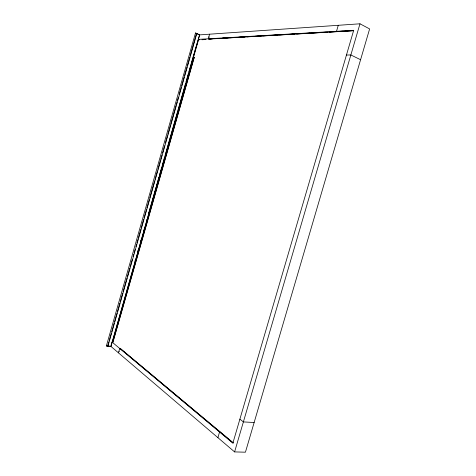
<?xml version="1.0" encoding="UTF-8"?>
<svg xmlns="http://www.w3.org/2000/svg" width="476" height="476" viewBox="0 0 476 476"><rect width="100%" height="100%" fill="white"/><g stroke="black" fill="none" stroke-linecap="round" stroke-linejoin="round"><path stroke-width="0.71" d="M352.496 30.702L337.377 31.493M195.344 32.969L196.844 33.439L107.897 346.254L106.957 346.242L106.38 345.909L195.487 33.094M120.386 348.557L119.726 348.48L118.476 352.859M220.328 432.071L219.555 432.035L217.907 437.676M212.73 38.8L208.988 39.062L211.993 38.782M107.85 345.338L108.867 341.762M109.278 340.328L111.307 333.176M111.717 331.742L114.157 323.162M114.561 321.728L117.007 313.148M117.411 311.715L119.851 303.129M120.255 301.701L122.701 293.115M123.105 291.687L126.967 278.097M127.378 276.663L129.817 268.077M130.222 266.649L132.257 259.497M133.072 256.635L133.685 254.487M134.089 253.059L135.107 249.483M135.922 246.622L136.529 244.474M136.933 243.046L137.951 239.47M138.361 238.036L140.801 229.45M141.205 228.022L143.645 219.436M144.055 218.008L146.495 209.422M146.9 207.994L149.345 199.408M149.75 197.974L154.629 180.809M155.039 179.381L157.479 170.795M157.883 169.367L160.323 160.781M160.733 159.347L161.953 155.057M162.566 152.909L163.173 150.767M163.577 149.333L164.595 145.757M165.41 142.895L167.445 135.743M167.85 134.315L170.289 125.729M170.7 124.296L173.139 115.716M173.544 114.282L175.989 105.702M176.394 104.268L177.007 102.12M177.411 100.692L178.429 97.116M179.244 94.254L181.273 87.102M181.683 85.668L184.123 77.088M184.527 75.654L186.967 67.068M187.377 65.64L189.817 57.055M190.221 55.627L196.529 33.451L196.844 33.439M198.98 34.926L359.981 23.8L369.62 28.923L245.432 452.2L234.597 451.908L110.783 346.296L111.997 341.982M134.952 261.276L135.368 259.837M137.796 251.274L138.213 249.835M140.646 241.272L141.057 239.839M143.49 231.271L143.901 229.837M146.334 221.269L146.745 219.835M148.369 214.129L150.404 206.977M150.803 205.555L153.248 196.981M153.653 195.553L156.092 186.979M156.497 185.551L158.936 176.977M159.341 175.549L161.78 166.975M162.191 165.547L164.625 156.973M165.035 155.551L177.429 111.967M177.834 110.551L180.273 101.965M180.684 100.549L185.557 83.395M185.967 81.979L188.401 73.393M188.811 71.977L191.251 63.391M191.655 61.975L194.095 53.389M194.5 51.973L199.652 34.813L110.991 346.445L107.647 346.052M112.181 342.167L198.629 39.353L353.692 30.303L232.859 443.168L112.181 342.167L112.883 342.286L194.125 57.715M112.812 342.357L194.119 57.572L194.684 57.804M209.595 34.189L208.274 38.812L209.47 39.312M338.269 25.299L336.52 31.309L337.329 31.636M234.597 451.908L359.981 23.8M106.38 345.909L109.403 346.129M120.452 348.706L219.811 431.809M117.899 324.59L117.227 324.495M220.156 38.306L214.218 38.651L220.888 38.324M222.381 38.175L228.313 37.83M229.801 37.747L236.477 37.354M238.702 37.229L244.634 36.884M246.86 36.753L252.798 36.408M255.023 36.277L260.961 35.932M263.186 35.807L269.118 35.462M271.344 35.331L277.282 34.986M279.507 34.855L285.445 34.51M287.671 34.385L293.603 34.04M296.572 33.867L301.766 33.564M304.735 33.391L309.924 33.088M312.149 32.957L318.087 32.618M321.056 32.445L326.25 32.142M329.213 31.969L334.408 31.666M337.377 31.499L343.16 31.166M345.326 31.035L351.11 30.702M222.369 38.241L245.372 36.908M246.854 36.819L253.53 36.432M255.017 36.349L295.078 34.022M296.56 33.939L303.242 33.552M304.723 33.469L319.563 32.606M321.044 32.523L327.72 32.13M329.208 32.047L335.883 31.66M208.94 39.086L353.757 30.72M201.919 39.752L206.066 39.514M346.457 55.032L350.854 54.96L360.582 59.726M254.136 422.527L243.385 421.903L239.874 419.195M118.911 351.33L119.327 351.377M193.476 57.423L194.089 57.679M198.629 39.353L199.771 39.847M196.529 33.451L199.652 34.813M208.809 36.932L209.428 37.205M195.624 33.165L199.379 34.813M120.434 348.581L233.157 442.763M220.412 432.208L233.264 443.049"/></g></svg>
